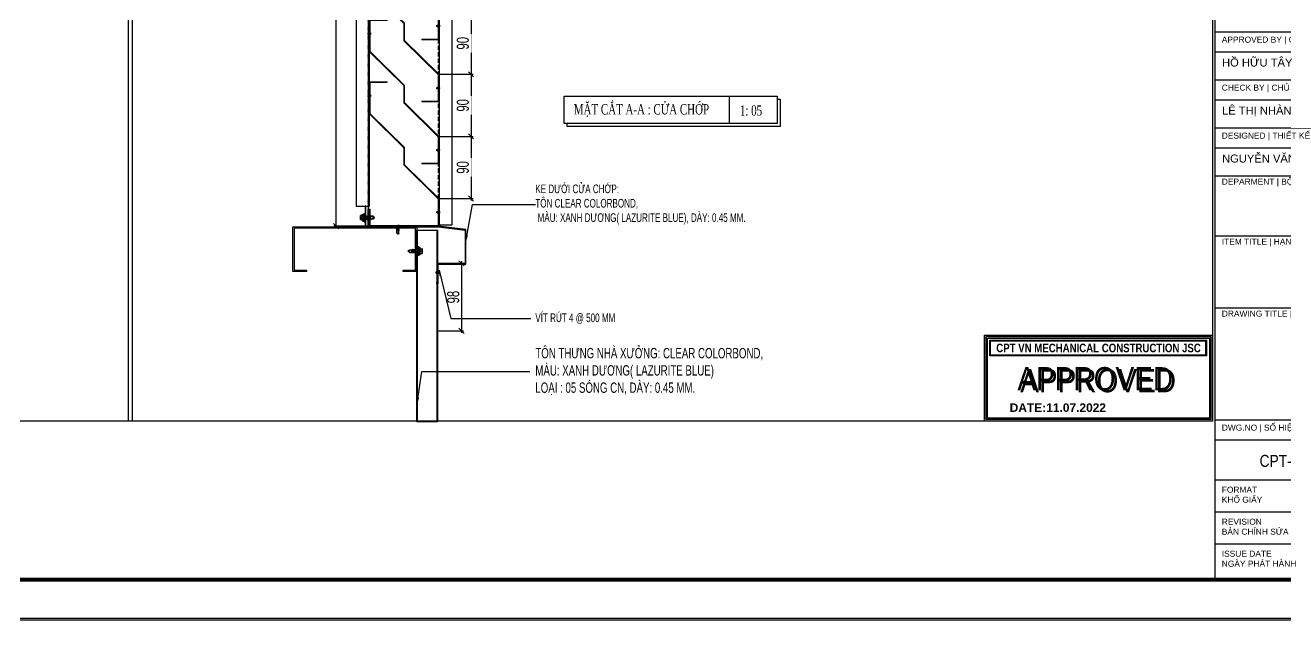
# Model space of a CAD drawing. Header units: inches. Extents: x 340055 to 349452, y -34649 to -30845.
# Drawn here: x 345801.6 to 346167, y -33835.7 to -33663.4 of the extents above; entities that cross this region are included whole.
import ezdxf
from ezdxf.enums import TextEntityAlignment as Align

# ---------------------------------------------------------------- set-up
doc = ezdxf.new("R2010")
doc.units = ezdxf.units.IN
doc.header["$MEASUREMENT"] = 0
doc.linetypes.add('DASHED2', pattern=[9.525, 6.35, -3.175])
doc.linetypes.add('HIDDEN', pattern=[0.375, 0.25, -0.125])
for name, color, linetype in [('1', 1, 'Continuous'), ('2', 2, 'Continuous'), ('3', 3, 'Continuous'), ('8', 8, 'Continuous'), ('9', 9, 'Continuous'), ('DIM', 8, 'Continuous'), ('flashing', 6, 'Continuous'), ('NET IN', 3, 'Continuous'), ('STRUCTURE', 1, 'Continuous')]:
    doc.layers.add(name, color=color, linetype=linetype)
for name, color, linetype, lineweight in [('2H-vua', 2, 'Continuous', 20), ('TEXT @ 1', 7, 'Continuous', 20), ('TL-TIILE BLOCK A2$0$TL-TITLE BLOCK - TEXT @ 1', 7, 'Continuous', 25), ('TL-TIILE BLOCK A2$0$TL-TITLE BLOCK 1', 7, 'Continuous', 50), ('TL-TIILE BLOCK A2$0$TL-TITLE BLOCK 2', 7, 'Continuous', 25)]:
    doc.layers.add(name, color=color, linetype=linetype, lineweight=lineweight)
doc.layers.add('Cover text', color=7, linetype='Continuous', true_color=0x52370f)
doc.styles.add('2501', font='', dxfattribs={"height": 250})
doc.styles.add('HX3', font='')
doc.styles.add('ST1', font='times.ttf', dxfattribs={"width": 0.7})
doc.styles.add('ST1H', font='vnshxh.shx', dxfattribs={"width": 0.7})
doc.styles.add('TIEU DE', font='', dxfattribs={"width": 0.8})
doc.styles.add('TL-TIILE BLOCK A2$0$MEP-TEXT T.BLOCK 1', font='arial.ttf', dxfattribs={"height": 1.5})
doc.styles.get('2501').set_extended_font_data('.VnArialH', bold=True)
doc.styles.get('HX3').set_extended_font_data('.VnBlackH')
doc.styles.get('TIEU DE').set_extended_font_data('.VnArial NarrowH')
doc.dimstyles.new('3', dxfattribs={"dimtxt": 3.5, "dimasz": 1.8, "dimexe": 1, "dimexo": 0, "dimgap": 1, "dimtad": 1, "dimdec": 0, "dimlfac": 3, "dimzin": 0, "dimdsep": 46, "dimtxsty": 'ST1H', "dimblk": 'OBLIQUE', "dimcen": 1, "dimdle": 1, "dimclrd": 8, "dimclre": 8, "dimclrt": 3, "dimadec": 0, "dimazin": 0, "dimtfac": 1, "dimtdec": 0, "dimtix": 1, "dimtofl": 0, "dimtmove": 1, "dimatfit": 3, "dimfxl": 0, "dimtolj": 1, "dimtzin": 0, "dimlwd": -1, "dimlwe": -1, "dimarcsym": 0})
doc.dimstyles.new('5', dxfattribs={"dimtxt": 3.5, "dimasz": 1.5, "dimexe": 0.6, "dimexo": 0, "dimtad": 1, "dimdec": 0, "dimlfac": 5, "dimzin": 0, "dimdsep": 46, "dimtxsty": 'ST1H', "dimblk": 'OBLIQUE', "dimcen": 1, "dimdle": 0.6, "dimclrd": 8, "dimclre": 8, "dimclrt": 3, "dimadec": 0, "dimazin": 0, "dimtfac": 1, "dimtdec": 0, "dimtix": 1, "dimtofl": 0, "dimtmove": 0, "dimatfit": 3, "dimfxl": 0, "dimtolj": 1, "dimtzin": 0, "dimlwd": -1, "dimlwe": -1, "dimarcsym": 0})

# ---------------------------------------------------------------- blocks, each defined once
blk = doc.blocks.new('DAUKIEMSOAT')
at = {"layer": '1'}
h = blk.add_hatch(color=10, dxfattribs=at)
h.dxf.hatch_style = 1
h.paths.add_polyline_path([(-1009.3, -10752.83), (-1009.3, -10728.79), (-944.11, -10728.79), (-944.11, -10752.83)], flags=16)
h.paths.add_polyline_path([(-1009.73, -10753.26), (-1009.73, -10728.36), (-943.68, -10728.36), (-943.68, -10753.26)])
h = blk.add_hatch(color=10, dxfattribs=at)
h.dxf.hatch_style = 1
h.paths.add_polyline_path([(-945.66, -10734.13), (-1008.05, -10734.13), (-1008.05, -10730.05), (-945.66, -10730.05)], flags=16)
h.paths.add_polyline_path([(-945.4, -10729.86), (-945.4, -10734.33), (-1008.24, -10734.33), (-1008.24, -10729.86)])
at = {"layer": '1', "color": 10}
for points in [[(-1009.73, -10753.26), (-1009.73, -10728.36), (-943.68, -10728.36), (-943.68, -10753.26)], [(-1009.3, -10752.83), (-1009.3, -10728.79), (-944.11, -10728.79), (-944.11, -10752.83)], [(-1008.87, -10752.4), (-1008.87, -10729.22), (-944.54, -10729.22), (-944.54, -10752.4)], [(-945.4, -10729.86), (-945.4, -10734.33), (-1008.24, -10734.33), (-1008.24, -10729.86)], [(-945.66, -10734.13), (-1008.05, -10734.13), (-1008.05, -10730.05), (-945.66, -10730.05)]]:
    blk.add_lwpolyline(points, close=True, dxfattribs=at)
at = {"layer": '1', "color": 10, "style": '2501', "width": 0.8}
blk.add_text('CPT VN MECHANICAL CONSTRUCTION JSC', height=2.5, dxfattribs=at).set_placement((-1006.34, -10733.32))
at = {"layer": '1', "color": 10, "style": 'HX3', "width": 0.9}
blk.add_text('APPROVED', height=6.75, dxfattribs=at).set_placement((-977.64, -10744.37), align=Align.CENTER)
at = {"layer": '1', "color": 251, "linetype": 'Continuous', "true_color": 0x645e5e, "style": 'HX3', "width": 0.9}
blk.add_text('APPROVED', height=6.75, dxfattribs=at).set_placement((-976.82, -10744.92), align=Align.CENTER)
at = {"layer": '1', "color": 10, "style": '2501'}
blk.add_attdef('DATE', text='', height=2.48, dxfattribs=at).set_placement((-1002.45, -10749.37), align=Align.MIDDLE_LEFT)
blk = doc.blocks.new('A$C57dc6cef')
at = {"layer": 'DIM', "color": 1}
blk.add_blockref('DAUKIEMSOAT', (1009.73, 10753.26), dxfattribs=at).add_auto_attribs({'DATE': 'DATE:11.07.2022'})
blk = doc.blocks.new('A$Cc64c765f')
at = {"layer": '9'}
blk.add_blockref('A$C57dc6cef', (-1.75, 0), dxfattribs=at)
blk = doc.blocks.new('RIVET')
at = {"color": 8}
for p, q in [((-3.9, 1.1), (-4.2, 0)), ((-4.2, 0), (-3.9, -1.1)), ((-3.9, -1.1), (-3.9, 1.1)), ((-3.5, -1.3), (-3.5, 1.3)), ((-1, -1.2), (-1, 1.3)), ((-1, 1.3), (-0.1, 1.3)), ((0, 1.3), (0, 2.4)), ((0, -1.3), (0, 1.3)), ((0.1, 2.5), (0.1, 2.5)), ((0.1, 2.5), (0.7, 1.4)), ((0.1, -2.5), (0.1, 2.5)), ((0.7, 1.1), (0.7, -1.1)), ((0.9, 0.7), (0.7, 0.7)), ((0.9, -0.7), (0.9, 0.7)), ((-0.1, -1.2), (-1, -1.2)), ((0, -2.4), (0, -1.3)), ((0.7, -1.4), (0.1, -2.5)), ((0.1, -2.5), (0.1, -2.5)), ((0.9, -0.7), (0.7, -0.7))]:
    blk.add_line(p, q, dxfattribs=at)
for centre, radius, start, end in [((-3.4, 0.7), 0.634, 101.5667, 142.2309), ((-2.5, -0.1), 1.78, 64.6352, 125.2369), ((-0.9, 3), 1.71, 240.4783, 268.3625), ((-0.1, 1.3), 0.0625, 270, 0), ((0.1, 2.4), 0.0625, 90, 180), ((0.1, 2.4), 0.0625, 26.5651, 90), ((0.1, 1.1), 0.625, 0, 26.5651), ((5.4, 0.6), 4.45, 179.0778, 187.9518), ((5.8, -0.6), 4.85, 172.415, 180.5555), ((-3.4, -0.7), 0.634, 217.7691, 258.4333), ((-2.5, 0.1), 1.78, 234.7631, 295.3648), ((-0.9, -3), 1.71, 91.6375, 119.5217), ((-0.1, -1.3), 0.0625, 0, 90), ((0.1, -2.4), 0.0625, 180, 270), ((0.1, -2.4), 0.0625, 270, 333.4349), ((0.1, -1.1), 0.625, 333.4349, 0)]:
    blk.add_arc(centre, radius, start, end, dxfattribs=at)
blk = doc.blocks.new('HFR-1')
at = {"layer": 'STRUCTURE', "color": 1, "linetype": 'Continuous'}
for p, q in [((-5.5, 0), (5.5, 0)), ((-5.2, 0.8), (-3.4, 1.5)), ((5.2, 0.8), (3.4, 1.5)), ((-2.4, -1.2), (-3, -1.6)), ((-3, -1.6), (-2.4, -1.9)), ((-2.4, -1.9), (-3, -2.3)), ((-3, -2.3), (-2.4, -2.6)), ((-2.4, -2.6), (-3, -3)), ((-3, -3), (-2.4, -3.3)), ((-2.4, -3.3), (-3, -3.7)), ((-3, -3.7), (-2.4, -4.1)), ((-2.4, -4.1), (-3, -4.4)), ((-3, -4.4), (-2.4, -4.8)), ((-2.4, -4.8), (-3, -5.1)), ((-3, -5.1), (-2.4, -5.5)), ((-2.4, -5.5), (-3, -5.8)), ((-3, -5.8), (-2.4, -6.2)), ((-2.4, -6.2), (-3, -6.6)), ((-3, -6.6), (-2.4, -6.9)), ((-2.4, -6.9), (-3, -7.3)), ((-3, -7.3), (-2.4, -7.6)), ((-2.4, -7.6), (-3, -8)), ((-3, -8), (-2.4, -8.3)), ((-2.4, -8.3), (-3, -8.7)), ((-3, -8.7), (-2.4, -9)), ((-2.4, -9), (-3, -9.4)), ((-3, -9.4), (-2.4, -9.7)), ((-2.4, -9.7), (-3, -10.1)), ((-3, -10.1), (-2.4, -10.5)), ((-2.4, -10.5), (-3, -10.8)), ((-3, -10.8), (-2.4, -11.2)), ((-2.4, -11.2), (-3, -11.5)), ((-3, -11.5), (-2.4, -11.9)), ((-2.9, -1.6), (2.9, -1.4)), ((-2.9, -2.3), (2.9, -2.1)), ((-2.9, -3), (2.9, -2.8)), ((-2.9, -3.7), (2.9, -3.6)), ((-2.9, -4.4), (2.9, -4.3)), ((-2.9, -5.1), (2.9, -5)), ((-2.9, -5.9), (2.9, -5.7)), ((-2.9, -6.6), (2.9, -6.4)), ((-2.9, -7.3), (2.9, -7.1)), ((-2.9, -8), (2.9, -7.8)), ((-2.9, -8.7), (2.9, -8.5)), ((-2.9, -9.4), (2.9, -9.2)), ((-2.9, -10.1), (1.5, -10)), ((-2.9, -10.8), (1.3, -10.7)), ((-2.9, -11.5), (0.9, -11.4)), ((-2.5, -17.4), (-2.5, -11.8)), ((-2.5, -17.4), (-2, -16.7)), ((-2.5, -17.4), (-0.2, -19.7)), ((2.4, -1.1), (-2.4, -1.2)), ((2.4, -1.8), (-2.4, -1.9)), ((-2.4, -1.9), (2.4, -1.8)), ((-2.4, -2.6), (2.4, -2.5)), ((2.4, -2.5), (-2.4, -2.6)), ((-2.4, -3.3), (2.4, -3.2)), ((2.4, -3.2), (-2.4, -3.3)), ((-2.4, -4.1), (2.4, -3.9)), ((2.4, -3.9), (-2.4, -4.1)), ((-2.4, -4.8), (2.4, -4.6)), ((2.4, -4.6), (-2.4, -4.8)), ((-2.4, -5.5), (2.4, -5.3)), ((2.4, -5.3), (-2.4, -5.5)), ((-2.4, -6.2), (2.4, -6)), ((2.4, -6), (-2.4, -6.2)), ((-2.4, -6.9), (2.4, -6.8)), ((2.4, -6.8), (-2.4, -6.9)), ((-2.4, -7.6), (2.4, -7.5)), ((2.4, -7.5), (-2.4, -7.6)), ((-2.4, -8.3), (2.4, -8.2)), ((2.4, -8.2), (-2.4, -8.3)), ((-2.4, -9), (2.4, -8.9)), ((2.4, -8.9), (-2.4, -9)), ((-2.4, -9.7), (2.4, -9.6)), ((2.4, -9.6), (-2.4, -9.7)), ((1.4, -10.3), (-2.4, -10.5)), ((-2.4, -10.5), (1.4, -10.3)), ((-2.4, -11.2), (1.1, -11.1)), ((1.1, -11.1), (-2.4, -11.2)), ((-2.4, -11.9), (0.4, -11.8)), ((-1, -16.7), (0.2, -19.7)), ((0.1, -19.4), (1.2, -17.3)), ((0.2, -19.7), (2.5, -17.4)), ((1.6, -16.1), (2.3, -10.2)), ((2.2, -10), (2.9, -10)), ((2.2, -11), (2.4, -11)), ((2.4, -11), (2.2, -11)), ((2.2, -11.4), (2.9, -11.4)), ((2.2, -11.7), (2.4, -11.7)), ((2.4, -10.3), (2.3, -10.3)), ((2.3, -10.3), (2.4, -10.3)), ((2.3, -10.7), (2.9, -10.7)), ((2.9, -1.4), (2.4, -1.1)), ((2.4, -1.8), (2.9, -1.4)), ((2.9, -2.1), (2.4, -1.8)), ((2.4, -2.5), (2.9, -2.1)), ((2.9, -2.8), (2.4, -2.5)), ((2.4, -3.2), (2.9, -2.8)), ((2.9, -3.6), (2.4, -3.2)), ((2.4, -3.9), (2.9, -3.6)), ((2.9, -4.3), (2.4, -3.9)), ((2.4, -4.6), (2.9, -4.3)), ((2.9, -5), (2.4, -4.6)), ((2.4, -5.3), (2.9, -5)), ((2.9, -5.7), (2.4, -5.3)), ((2.4, -6), (2.9, -5.7)), ((2.9, -6.4), (2.4, -6)), ((2.4, -6.8), (2.9, -6.4)), ((2.9, -7.1), (2.4, -6.8)), ((2.4, -7.5), (2.9, -7.1)), ((2.9, -7.8), (2.4, -7.5)), ((2.4, -8.2), (2.9, -7.8)), ((2.9, -8.5), (2.4, -8.2)), ((2.4, -8.9), (2.9, -8.5)), ((2.9, -9.2), (2.4, -8.9)), ((2.4, -9.6), (2.9, -9.2)), ((2.9, -10), (2.4, -9.6)), ((2.4, -10.3), (2.9, -10)), ((2.9, -10.7), (2.4, -10.3)), ((2.4, -11), (2.9, -10.7)), ((2.9, -11.4), (2.4, -11)), ((2.4, -11.7), (2.9, -11.4)), ((2.5, -17.4), (2.5, -11.7))]:
    blk.add_line(p, q, dxfattribs=at)
at = {"layer": 'STRUCTURE', "color": 1, "linetype": 'Continuous', "ltscale": 8}
for p in [(-3.4, 1.5), (3.4, 1.5)]:
    blk.add_line(p, (0, 1.5), dxfattribs=at)
at = {"layer": 'STRUCTURE', "color": 1, "linetype": 'DASHED2'}
for p in [(-1.9, 1.5), (1.9, 1.5)]:
    blk.add_line(p, (0, 0), dxfattribs=at)
at = {"layer": 'STRUCTURE', "color": 1, "linetype": 'Continuous', "ltscale": 8}
for centre, start, end in [((-4.7, 0.2), 130.41, 194.8062), ((4.7, 0.2), 345.1938, 49.59)]:
    blk.add_arc(centre, 0.801, start, end, dxfattribs=at)
at = {"layer": 'STRUCTURE', "color": 1, "linetype": 'Continuous'}
for centre, radius, start, end in [((-7.3, -9), 9.14, 58.065, 78.8402), ((5.1, -3.8), 3.83, 84.2039, 134.3621), ((-1.5, -17.1), 0.59, 34.2302, 144.5641), ((0, -19.4), 0.331, 231.6348, 305.4287), ((-0.5, -10.1), 1.93, 296.6041, 355.3922), ((-0.6, -16), 2.2, 324.0048, 357.8268), ((1.9, -10.3), 0.444, 15.9762, 172.6971)]:
    blk.add_arc(centre, radius, start, end, dxfattribs=at)
blk = doc.blocks.new('Short_Self_drilling')
at = {"layer": 'STRUCTURE', "color": 1, "linetype": 'Continuous'}
for p, q in [((6.4, 1.7), (-6.4, 1.7)), ((5.1, 3.8), (-5.1, 3.8)), ((-2.6, 2.9), (-5.1, 2.9)), ((-3.4, 3.8), (-3.4, 6.8)), ((3, 7.2), (-3, 7.2)), ((2.6, 2.9), (-2.6, 2.9)), ((-2.1, 2.8), (-2.1, 2.9)), ((6.3, 0), (0, 0)), ((2.2, 2.8), (2.2, 2.9)), ((2.2, -0.5), (2.2, 0)), ((5.1, 2.9), (2.6, 2.9)), ((3.4, 3.8), (3.4, 6.8)), ((3, -1.2), (-2.7, -0.2)), ((3, -2.7), (-2.7, -1.8)), ((3, -4.2), (-2.7, -3.3)), ((3, -5.8), (-2.7, -4.8)), ((3, -7.3), (-2.7, -6.3)), ((-1.9, -8), (-2.7, -7.9)), ((-2.1, -1.4), (-2.1, -0.9)), ((-2.1, -2.9), (-2.1, -2.4)), ((-2.1, -4.4), (-2.1, -3.9)), ((-2.1, -6), (-2.1, -5.4)), ((-2.1, -7.5), (-2.1, -7)), ((-2.1, -12.3), (-2.1, -8.5)), ((3, -8.8), (-1.1, -8.1)), ((2.1, -12.3), (2.1, -9.1)), ((2.2, -2), (2.2, -1.5)), ((2.2, -3.6), (2.2, -3)), ((2.2, -5.1), (2.2, -4.6)), ((2.2, -6.6), (2.2, -6.1)), ((2.2, -8.1), (2.2, -7.6))]:
    blk.add_line(p, q, dxfattribs=at)
blk.add_lwpolyline([(6.4, 1.3), (6.4, 1.7), (2.1, 2.8), (-2.1, 2.8), (-6.4, 1.7), (-6.4, 1.3)], close=True, dxfattribs=at)
for points in [[(-6.4, 1.3, -0.088869), (-6.3, 0), (0, 0)], [(-0.1, 3.8), (-0.3, 6.2, 0.338878), (-3.1, 6.2), (-3.3, 3.8)], [(3.3, 3.8), (3.1, 6.2, 0.338878), (0.3, 6.2), (0.1, 3.8)], [(2.1, -12.3), (0.2, -14.2, -0.333596), (-0.2, -14.2), (-2.1, -12.3)], [(-0.1, -14), (-1, -12.2, -0.148657), (-1.4, -11.2), (-2, -7.7, -0.815006), (-1.2, -7.8, 0.150833), (-0.8, -8.7)], [(2.1, -12.3), (1.7, -11.7, 0.52242), (0.9, -11.7), (-0.2, -14.2)]]:
    blk.add_lwpolyline(points, format="xyb", dxfattribs=at)
for points in [[(3, -1.2), (2.2, -1.5), (-2.1, -0.8), (-2.7, -0.2), (-2.4, 0)], [(3, -2.7), (2.2, -3), (-2.1, -2.4), (-2.7, -1.8), (-2.1, -1.4), (2.2, -2), (3, -2.7)], [(3, -4.2), (2.2, -4.6), (-2.1, -3.9), (-2.7, -3.3), (-2.1, -2.9), (2.2, -3.6), (3, -4.2)], [(3, -5.8), (2.2, -6.1), (-2.1, -5.4), (-2.7, -4.8), (-2.1, -4.4), (2.2, -5.1), (3, -5.8)], [(3, -7.3), (2.2, -7.6), (-2.1, -7), (-2.7, -6.3), (-2.1, -6), (2.2, -6.6), (3, -7.3)], [(-1.8, -8.5), (-2.1, -8.5), (-2.7, -7.9), (-2.1, -7.5), (-1.8, -7.5)], [(-1.3, -7.6), (2.2, -8.1), (3, -8.8)], [(-1.2, 0), (2.2, -0.5), (3, -1.2)], [(3, -8.8), (2.2, -9.1), (-0.8, -8.7)]]:
    blk.add_lwpolyline(points, dxfattribs=at)
for centre, radius, start, end in [((-5, 3.3), 0.455, 109.7949, 250.2674), ((-3, 6.8), 0.429, 90.0311, 180.0311), ((3, 6.8), 0.429, 0.0311, 90.0311), ((5.1, 3.3), 0.435, 279.7276, 80.3347), ((10, 0.2), 3.74, 162.2963, 182.6103)]:
    blk.add_arc(centre, radius, start, end, dxfattribs=at)
blk = doc.blocks.new('_Oblique')
at = {"color": 0, "linetype": 'ByBlock', "lineweight": -2}
blk.add_line((-0.5, -0.5), (0.5, 0.5), dxfattribs=at)
blk = doc.blocks.new('*D391')
at = {"color": 8, "transparency": 16777216}
for p, q in [((345921.3, -33732.39), (345928.62, -33732.39)), ((345928.02, -33731.79), (345928.02, -33752.59)), ((345921.3, -33751.99), (345928.62, -33751.99))]:
    blk.add_line(p, q, dxfattribs=at)
at = {"layer": 'Defpoints', "color": 0, "transparency": 16777216}
for p in [(345921.3, -33732.39), (345921.3, -33751.99), (345928.02, -33751.99)]:
    blk.add_point(p, dxfattribs=at)
at = {"color": 8, "transparency": 16777216, "xscale": 1.5, "yscale": 1.5, "zscale": 1.5}
for p, rotation in [((345928.02, -33732.39), 90), ((345928.02, -33751.99), 270)]:
    blk.add_blockref('_Oblique', p, dxfattribs=dict(at, rotation=rotation))
at = {"color": 3, "transparency": 16777216, "insert": (345925.64, -33742.19), "char_height": 3.5, "attachment_point": 5, "rotation": 90, "style": 'ST1H'}
blk.add_mtext('\\A1;98', dxfattribs=at)
blk = doc.blocks.new('*D195')
at = {"color": 8, "linetype": 'Continuous', "transparency": 16777216}
for p, q in [((5, 241.33), (5, 0.15)), ((14.46, 240.73), (4.4, 240.73)), ((14.46, 0.75), (4.4, 0.75))]:
    blk.add_line(p, q, dxfattribs=at)
at = {"layer": 'Defpoints', "color": 0, "transparency": 16777216}
for p in [(14.46, 240.73), (5, 0.75), (14.46, 0.75)]:
    blk.add_point(p, dxfattribs=at)
at = {"color": 8, "transparency": 16777216, "xscale": 1.5, "yscale": 1.5, "zscale": 1.5}
for p, rotation in [((5, 240.73), 90), ((5, 0.75), 270)]:
    blk.add_blockref('_Oblique', p, dxfattribs=dict(at, rotation=rotation))
at = {"color": 3, "transparency": 16777216, "insert": (2.62, 120.74), "char_height": 3.5, "attachment_point": 5, "rotation": 90, "style": 'ST1H', "bg_fill": 3, "box_fill_scale": 1.25, "bg_fill_color": 256, "bg_fill_true_color": 13158600, "bg_fill_transparency": 13343624}
blk.add_mtext('\\A1;1200', dxfattribs=at)
blk = doc.blocks.new('*D202')
at = {"color": 8, "linetype": 'Continuous', "transparency": 16777216}
for p, q in [((34.86, 62.75), (44.74, 62.75)), ((44.14, 63.35), (44.14, 44.15)), ((34.86, 44.75), (44.74, 44.75))]:
    blk.add_line(p, q, dxfattribs=at)
at = {"layer": 'Defpoints', "color": 0, "transparency": 16777216}
for p in [(34.86, 62.75), (34.86, 44.75), (44.14, 44.75)]:
    blk.add_point(p, dxfattribs=at)
at = {"color": 8, "transparency": 16777216, "xscale": 1.5, "yscale": 1.5, "zscale": 1.5}
for p, rotation in [((44.14, 62.75), 90), ((44.14, 44.75), 270)]:
    blk.add_blockref('_Oblique', p, dxfattribs=dict(at, rotation=rotation))
at = {"color": 3, "transparency": 16777216, "insert": (41.77, 53.75), "char_height": 3.5, "attachment_point": 5, "rotation": 90, "style": 'ST1H', "bg_fill": 3, "box_fill_scale": 1.25, "bg_fill_color": 256, "bg_fill_true_color": 13158600, "bg_fill_transparency": 13344140}
blk.add_mtext('\\A1;90', dxfattribs=at)
blk = doc.blocks.new('*D204')
at = {"color": 8, "linetype": 'Continuous', "transparency": 16777216}
for p, q in [((34.86, 26.75), (44.74, 26.75)), ((44.14, 27.35), (44.14, 8.15)), ((34.86, 8.75), (44.74, 8.75))]:
    blk.add_line(p, q, dxfattribs=at)
at = {"layer": 'Defpoints', "color": 0, "transparency": 16777216}
for p in [(34.86, 26.75), (34.86, 8.75), (44.14, 8.75)]:
    blk.add_point(p, dxfattribs=at)
at = {"color": 8, "transparency": 16777216, "xscale": 1.5, "yscale": 1.5, "zscale": 1.5}
for p, rotation in [((44.14, 26.75), 90), ((44.14, 8.75), 270)]:
    blk.add_blockref('_Oblique', p, dxfattribs=dict(at, rotation=rotation))
at = {"color": 3, "transparency": 16777216, "insert": (41.77, 17.75), "char_height": 3.5, "attachment_point": 5, "rotation": 90, "style": 'ST1H', "bg_fill": 3, "box_fill_scale": 1.25, "bg_fill_color": 256, "bg_fill_true_color": 13158600, "bg_fill_transparency": 5836976}
blk.add_mtext('\\A1;90', dxfattribs=at)
blk = doc.blocks.new('*D205')
at = {"color": 8, "linetype": 'Continuous', "transparency": 16777216}
for p, q in [((34.86, 44.75), (44.74, 44.75)), ((44.14, 45.35), (44.14, 26.15)), ((34.86, 26.75), (44.74, 26.75))]:
    blk.add_line(p, q, dxfattribs=at)
at = {"layer": 'Defpoints', "color": 0, "transparency": 16777216}
for p in [(34.86, 44.75), (34.86, 26.75), (44.14, 26.75)]:
    blk.add_point(p, dxfattribs=at)
at = {"color": 8, "transparency": 16777216, "xscale": 1.5, "yscale": 1.5, "zscale": 1.5}
for p, rotation in [((44.14, 44.75), 90), ((44.14, 26.75), 270)]:
    blk.add_blockref('_Oblique', p, dxfattribs=dict(at, rotation=rotation))
at = {"color": 3, "transparency": 16777216, "insert": (41.77, 35.75), "char_height": 3.5, "attachment_point": 5, "rotation": 90, "style": 'ST1H', "bg_fill": 3, "box_fill_scale": 1.25, "bg_fill_color": 256, "bg_fill_true_color": 13158600, "bg_fill_transparency": 13344140}
blk.add_mtext('\\A1;90', dxfattribs=at)
blk = doc.blocks.new('kt kien truc 1')
at = {"layer": 'Defpoints', "color": 8}
blk.add_lwpolyline([(0, 0), (594, 0), (594, 420), (0, 420)], close=True, dxfattribs=at)
at = {"layer": 'TL-TIILE BLOCK A2$0$TL-TITLE BLOCK 1', "const_width": 1}
blk.add_lwpolyline([(20, 10), (579, 10), (584, 15), (584, 405), (579, 410), (20, 410), (15, 405), (15, 15)], close=True, dxfattribs=at)
at = {"layer": 'TL-TIILE BLOCK A2$0$TL-TITLE BLOCK 2'}
for p, q in [((509, 410), (509, 10)), ((509, 147), (584, 147)), ((509, 142), (559, 142)), ((509, 135), (584, 135)), ((509, 130), (559, 130)), ((509, 123), (584, 123)), ((509, 118), (559, 118)), ((509, 111), (584, 111)), ((509, 96), (584, 96)), ((509, 78), (584, 78)), ((509, 50), (584, 50)), ((509, 45), (584, 45)), ((509, 35), (584, 35)), ((509, 27), (584, 27)), ((509, 19), (584, 19))]:
    blk.add_line(p, q, dxfattribs=at)
at = {"layer": 'TEXT @ 1', "char_height": 2, "attachment_point": 1, "style": 'TL-TIILE BLOCK A2$0$MEP-TEXT T.BLOCK 1'}
for s, insert in [('{\\C1;HỒ HỮU TÂY}', (510.84, 140.31)), ('{\\C1;LÊ THỊ NHÀN}', (510.84, 128.31)), ('{\\C1;NGUYỄN VĂN THẮNG}', (510.84, 116.31))]:
    blk.add_mtext_dynamic_manual_height_columns(s, width=50.8254, gutter_width=15, heights=[0], dxfattribs=dict(at, insert=insert))
at = {"layer": 'TL-TIILE BLOCK A2$0$TL-TITLE BLOCK - TEXT @ 1', "char_height": 1.5, "attachment_point": 1, "style": 'TL-TIILE BLOCK A2$0$MEP-TEXT T.BLOCK 1'}
for s, width, insert in [('APPROVED BY | CHỦ NHIỆM THIẾT KẾ', 57.2397, (510.78, 145.79)), ('CHECK BY | CHỦ TRÌ THIẾT KẾ', 50.8254, (510.78, 133.79)), ('DESIGNED | THIẾT KẾ', 44.9979, (510.78, 121.79)), ('DEPARMENT | BỘ MÔN', 63.0963, (510.78, 110.29)), ('ITEM TITLE | HẠNG MỤC THIẾT KẾ', 63.0963, (510.78, 95.29)), ('DRAWING TITLE | TÊN BẢN VẼ', 63.0963, (510.78, 77.29)), ('DWG.NO | SỐ HIỆU BẢN VẼ', 37.618, (510.78, 48.79)), ('FORMAT', 21.1246, (510.78, 33.27)), ('KHỔ GIẤY', 31.0296, (510.78, 30.77)), ('REVISION', 21.1246, (510.78, 25.27)), ('BẢN CHỈNH SỬA', 31.0296, (510.78, 22.77)), ('ISSUE DATE', 21.1246, (510.78, 17.27)), ('NGÀY PHÁT HÀNH', 31.0296, (510.78, 14.77))]:
    blk.add_mtext_dynamic_manual_height_columns(s, width=width, gutter_width=15, heights=[0], dxfattribs=dict(at, insert=insert))
blk = doc.blocks.new('A$C27E3352B')
at = {"color": 133, "linetype": 'HIDDEN', "ltscale": 5, "true_color": 0x36c9c7}
for points in [[(14.46, 240.73), (34.86, 240.73), (34.86, 0.75), (14.46, 0.75)], [(14.66, 240.53), (34.66, 240.53), (34.66, 0.75), (14.66, 0.75)]]:
    blk.add_lwpolyline(points, close=True, dxfattribs=at)
at = {"layer": '2H-vua'}
for points in [[(29.86, 54.95), (34.66, 54.95), (34.66, 62.67), (24.67, 72.46), (24.67, 77.46), (14.67, 87.25), (14.67, 96.53), (19.87, 96.53), (19.87, 96.33), (14.87, 96.33), (14.87, 87.33), (24.87, 77.54), (24.87, 72.54), (34.86, 62.75), (34.86, 54.75), (29.86, 54.75)], [(29.86, 36.95), (34.66, 36.95), (34.66, 44.67), (24.67, 54.46), (24.67, 59.46), (14.67, 69.25), (14.67, 78.53), (19.87, 78.53), (19.87, 78.33), (14.87, 78.33), (14.87, 69.33), (24.87, 59.54), (24.87, 54.54), (34.86, 44.75), (34.86, 36.75), (29.86, 36.75)], [(29.86, 18.95), (34.66, 18.95), (34.66, 26.67), (24.67, 36.46), (24.67, 41.46), (14.67, 51.25), (14.67, 60.53), (19.87, 60.53), (19.87, 60.33), (14.87, 60.33), (14.87, 51.33), (24.87, 41.54), (24.87, 36.54), (34.86, 26.75), (34.86, 18.75), (29.86, 18.75)], [(14.67, 0.75), (14.67, 5.69), (14.87, 5.69), (14.87, 0.95), (34.66, 0.95), (34.66, 8.67), (24.67, 18.46), (24.67, 23.46), (14.67, 33.25), (14.67, 42.53), (19.87, 42.53), (19.87, 42.33), (14.87, 42.33), (14.87, 33.33), (24.87, 23.54), (24.87, 18.54), (34.86, 8.75), (34.86, 0.75)]]:
    blk.add_lwpolyline(points, close=True, dxfattribs=at)
at = {"layer": 'flashing', "color": 0, "ltscale": 500, "xscale": -0.1499999999068677, "yscale": 0.1500000000232831, "zscale": 0.15000000000029, "rotation": 180}
for p in [(34.86, 58.75), (34.86, 40.75), (34.86, 22.75), (34.86, 4.75)]:
    blk.add_blockref('RIVET', p, dxfattribs=at)
at = {"layer": 'flashing', "color": 0, "ltscale": 500, "xscale": -0.1499999999068677, "yscale": 0.1500000000232831, "zscale": 0.15000000000029}
for p in [(14.46, 56.54), (14.46, 38.54), (14.46, 3.57)]:
    blk.add_blockref('RIVET', p, dxfattribs=at)
at = {"color": 133, "true_color": 0x36c9c7}
for base, p1, p2, picture, middle in [((5, 0.75), (14.46, 240.73), (14.46, 0.75), '*D195', (2.62, 120.74)), ((44.14, 44.75), (34.86, 62.75), (34.86, 44.75), '*D202', (41.77, 53.75)), ((44.14, 8.75), (34.86, 26.75), (34.86, 8.75), '*D204', (41.77, 17.75))]:
    dim = blk.add_linear_dim(base=base, p1=p1, p2=p2, angle=90, dimstyle='5', override={"dimfxl": 0, "dimtfill": 1}, dxfattribs=at)
    dim.commit()
    dim.dimension.update_dxf_attribs({"geometry": picture, "text_midpoint": middle})
at = {"true_color": 0xf66c09}
h = blk.add_hatch(dxfattribs=at)
h.set_pattern_fill('ANSI37', color=30, scale=0.36, style=0)
h.set_pattern_definition([(315, (-124248.16733, -13635.756204), (-0.031819805153, -0.031819805153), []), (225, (-124248.16733, -13635.756204), (-0.031819805153, 0.031819805153), [])])
h.paths.add_polyline_path([(14.35, 169.03), (14.35, 0.64), (16.49, 0.64), (16.49, 0.75), (14.46, 0.75), (14.46, 169.03)])
at = {"true_color": 0xfa051e}
h = blk.add_hatch(dxfattribs=at)
h.set_pattern_fill('ANSI31', color=1, scale=1.08, style=0)
h.set_pattern_definition([(315, (-124248.16733, -13635.7562), (-0.09545941546, -0.09545941546), [])])
h.paths.add_polyline_path([(14.24, 5.53), (14.24, 0.53), (19.24, 0.53), (19.24, 0.64), (14.35, 0.64), (14.35, 5.53)])
at = {"color": 30, "true_color": 0xf66c09}
blk.add_lwpolyline([(14.35, 169.03), (14.35, 0.64), (16.49, 0.64), (16.49, 0.75), (14.46, 0.75), (14.46, 169.03)], close=True, dxfattribs=at)
at = {"color": 1, "true_color": 0xfa051e}
blk.add_lwpolyline([(14.24, 5.53), (14.24, 0.53), (19.24, 0.53), (19.24, 0.64), (14.35, 0.64), (14.35, 5.53)], close=True, dxfattribs=at)
at = {"color": 133, "true_color": 0x36c9c7}
dim = blk.add_linear_dim(base=(44.14, 26.75), p1=(34.86, 44.75), p2=(34.86, 26.75), angle=90, dimstyle='5', override={"dimfxl": 0, "dimtfill": 1}, dxfattribs=at)
dim.commit()
dim.dimension.update_dxf_attribs({"geometry": '*D205', "text_midpoint": (41.77, 35.75)})

msp = doc.modelspace()

# ---------------------------------------------------------------- linework, layer by layer
msp.add_line((346005.5842, -33683.9117), (346005.5842, -33691.8504))
at = {"color": 8}
msp.add_lwpolyline([(345576.3683, -33426.5398), (346145.7062, -33426.5398), (346145.7062, -33778.1197), (345576.3683, -33778.1197)], close=True, dxfattribs=at)
msp.add_lwpolyline([(345957.7595, -33683.9117), (346019.4867, -33683.9117), (346019.4867, -33691.8504), (345957.7595, -33691.8504)], close=True)
at = {"color": 94}
msp.add_lwpolyline([(345911.1145, -33734.405), (345914.7145, -33734.405), (345914.7145, -33722.205), (345879.5145, -33722.205), (345879.5145, -33734.405), (345883.1145, -33734.405), (345883.1145, -33734.805), (345879.1145, -33734.805), (345879.1145, -33721.805), (345915.1145, -33721.805), (345915.1145, -33734.805), (345911.1145, -33734.805), (345911.1145, -33734.405)], dxfattribs=at)
at = {"layer": '2', "color": 3, "ltscale": 0.3}
msp.add_lwpolyline([(345921.1145, -33722.805), (345921.1144, -33778.3098), (345915.1146, -33778.3098), (345915.1145, -33722.805)], close=True, dxfattribs=at)
msp.add_lwpolyline([(345920.9145, -33722.805), (345920.9145, -33778.1098), (345915.3146, -33778.1098), (345915.3145, -33722.805)], dxfattribs=at)
at = {"layer": '8'}
for p, q in [((345831.5184, -33778.1197), (345831.5184, -33426.5398)), ((345832.7184, -33778.1197), (345832.7184, -33426.5398))]:
    msp.add_line(p, q, dxfattribs=at)
at = {"layer": 'flashing'}
msp.add_lwpolyline([(345929.3228, -33722.605), (345921.3185, -33721.605), (345900.3159, -33721.605), (345900.3159, -33716.005), (345900.3159, -33716.005), (345900.3159, -33715.805), (345900.1145, -33715.805), (345900.1145, -33721.805), (345921.3055, -33721.805), (345929.1228, -33722.7804), (345929.1228, -33732.405), (345921.1145, -33732.405), (345921.1145, -33738.1779), (345921.1145, -33738.1779, -0.96181871), (345921.001, -33738.1779), (345921.0907, -33737.5581), (345921.0907, -33736.3061), (345920.8876, -33736.3061), (345920.8876, -33737.5198), (345920.7993, -33738.1484, 0.99730347), (345921.3145, -33738.1484), (345921.3145, -33732.605), (345929.3228, -33732.605)], format="xyb", close=True, dxfattribs=at)

# ---------------------------------------------------------------- block references
at = {"color": 8, "extrusion": (0, 0, -1), "xscale": 0.1193678975032651, "yscale": 0.1193678975032651, "zscale": -0.1193678978636842, "rotation": 359.8538140531438}
msp.add_blockref('HFR-1', (-345909.6041, -33721.605), dxfattribs=at)
at = {"color": 1, "xscale": 0.1920000000264993, "yscale": 0.1920000000264993, "zscale": 0.1920000000264993, "rotation": 269.9688724521453}
msp.add_blockref('Short_Self_drilling', (345915.3145, -33728.8499), dxfattribs=at)
msp.add_blockref('A$Cc64c765f', (346081.4026, -33778.1197))
at = {"layer": 'flashing', "color": 0, "ltscale": 500, "xscale": 0.1499999999650754, "yscale": 0.1499999999650754, "zscale": 0.1499999999650754}
msp.add_blockref('RIVET', (345921.3145, -33735.0746), dxfattribs=at)

# ---------------------------------------------------------------- dimensions: what is measured, and where the dimension line sits
at = {"color": 133, "true_color": 0x36c9c7}
dim = msp.add_linear_dim(base=(345928.0197, -33751.9907), p1=(345921.2995, -33732.3907), p2=(345921.2995, -33751.9907), angle=90, dimstyle='5', dxfattribs=at)
dim.commit()
dim.dimension.update_dxf_attribs({"geometry": '*D391', "text_midpoint": (345925.6447, -33742.1907)})

# ---------------------------------------------------------------- leaders
at = {"color": 9}
for points in [[(345921.541, -33734.3931), (345924.9558, -33748.4352), (345949.4399, -33748.4352)], [(345915.2235, -33773.0799), (345916.5669, -33763.7696), (345949.4399, -33763.7696)]]:
    msp.add_leader(points, dimstyle='3', override={"dimgap": 1, "dimtad": 0}, dxfattribs=at)

# ---------------------------------------------------------------- next in the draw order: block references
at = {"color": 133, "true_color": 0x36c9c7}
msp.add_blockref('A$C27E3352B', (345886.655, -33722.355), dxfattribs=at)

# ---------------------------------------------------------------- next in the draw order: texts
at = {"color": 3, "linetype": 'Continuous', "insert": (346008.7316, -33688.1323), "char_height": 3, "attachment_point": 4, "style": 'ST1', "bg_fill": 3, "box_fill_scale": 1.25, "bg_fill_color": 256, "bg_fill_true_color": 13158600, "bg_fill_transparency": 3139304}
msp.add_mtext('\\A1;1: 05', dxfattribs=at)
at = {"layer": '3', "attachment_point": 4, "style": 'ST1H', "bg_fill": 2}
for s, insert, char_height in [('\\A1;ke d\xadíi cöa chíp: \\Pt«n CLEAR COLORBOND,\\P mµu: Xanh d\xad¬ng( Lazurite blue), dµy: 0.45 mm.', (345949.4399, -33715.3501), 2.5), ('\\A1;vÝt rót 4 @ 500 mm', (345949.4399, -33748.4352), 2.5), ('\\A1;t«n TH¦NG nhµ x\xadëng: CLEAR COLORBOND,\\Pmµu: Xanh d\xad¬ng( Lazurite blue)\\PLo¹i : 05 SãNG CN, dµy: 0.45 mm.', (345949.4399, -33763.7696), 3)]:
    msp.add_mtext(s, dxfattribs=dict(at, insert=insert, char_height=char_height))

# ---------------------------------------------------------------- next in the draw order: linework, layer by layer
at = {"color": 1, "true_color": 0xfa051e}
for points in [[(345925.3285, -33481.6202), (345921.5312, -33481.6202), (345921.5312, -33721.2404), (345925.3285, -33721.2404)], [(345901.3278, -33487.3766), (345897.5306, -33487.3766), (345897.5338, -33715.805), (345901.331, -33715.805)]]:
    msp.add_lwpolyline(points, close=True, dxfattribs=at)
msp.add_lwpolyline([(346019.4867, -33684.8044), (346020.4349, -33684.8044), (346020.4349, -33692.7431), (345958.7077, -33692.7431), (345958.7077, -33691.8504)])

# ---------------------------------------------------------------- next in the draw order: block references
at = {"color": 1, "xscale": -0.1920000000264993, "yscale": 0.1919999999227002, "zscale": 0.1919999999999999, "rotation": 90.03112754785472}
msp.add_blockref('Short_Self_drilling', (345900.1145, -33719.1716), dxfattribs=at)

# ---------------------------------------------------------------- next in the draw order: leaders
at = {"color": 9}
msp.add_leader([(345929.3228, -33726.0815), (345931.1919, -33715.3501), (345949.4399, -33715.3501)], dimstyle='3', override={"dimgap": 1, "dimtad": 0}, dxfattribs=at)

# ---------------------------------------------------------------- next in the draw order: texts
at = {"color": 3, "linetype": 'Continuous', "insert": (345960.5951, -33688.1323), "char_height": 3, "attachment_point": 4, "style": 'ST1', "bg_fill": 3, "box_fill_scale": 1.25, "bg_fill_color": 256, "bg_fill_true_color": 13158600, "bg_fill_transparency": 3139304}
msp.add_mtext('\\A1;MẶT CẮT A-A : CỬA CHỚP ', dxfattribs=at)

# ---------------------------------------------------------------- next in the draw order: linework, layer by layer
at = {"layer": 'NET IN'}
msp.add_lwpolyline([(345556.1302, -33348.7137), (346244.9101, -33348.7137), (346244.9101, -33835.3143), (345556.1302, -33835.3143)], close=True, dxfattribs=at)

# ---------------------------------------------------------------- next in the draw order: block references
at = {"layer": '3'}
ref = msp.add_blockref('kt kien truc 1', (345556.1302, -33835.7298), dxfattribs=dict(at, xscale=1.159562065285868, yscale=1.159562065285868, zscale=1.159562065285868))
ref.add_attrib('STT', 'CPT-AKZ-02-TD-036', dxfattribs={"layer": 'Cover text', "ltscale": 0.5, "height": 3.478686, "style": 'TIEU DE'}).set_placement((346178.0731, -33789.6643), align=Align.MIDDLE_CENTER)

doc.saveas('drawing.dxf')
